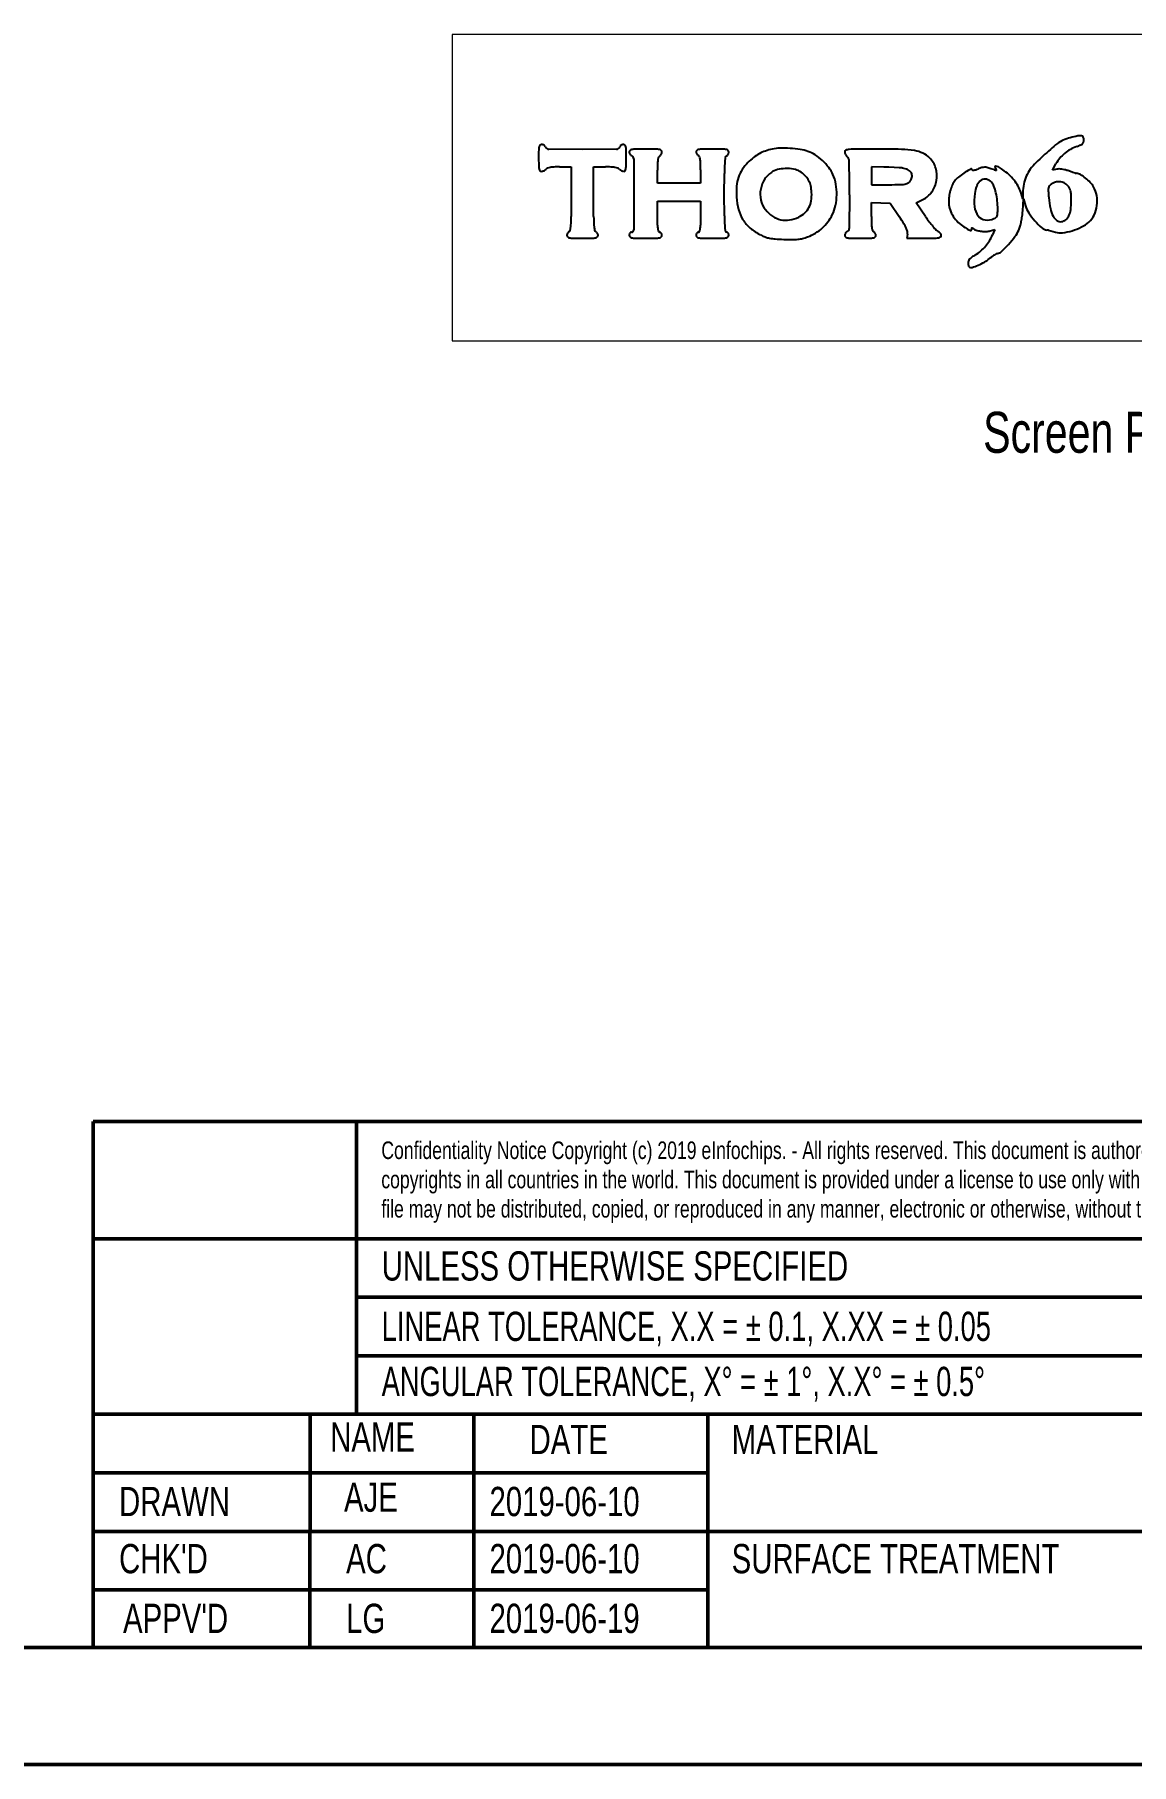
# Paper-space layout 'Flat Pattern 1_1' of a CAD drawing. Header units: millimetres. Extents: x 0 to 420, y 0 to 297.
# Drawn here: x 210.1 to 303.8, y 0.2 to 148 of the extents above; entities that cross this region are included whole.
import ezdxf

# ---------------------------------------------------------------- set-up
doc = ezdxf.new("R2010")
doc.units = ezdxf.units.MM
doc.styles.add('SLDTEXTSTYLE1', font='TXT', dxfattribs={"width": 0.75})
doc.styles.add('SLDTEXTSTYLE2', font='TXT', dxfattribs={"width": 0.698864})
doc.styles.add('SLDTEXTSTYLE3', font='TXT', dxfattribs={"width": 0.697674})

# ---------------------------------------------------------------- blocks, each defined once
blk = doc.blocks.new('SW_NOTE_2')
at = {"color": 0, "linetype": 'Continuous', "lineweight": 0, "char_height": 1.5, "attachment_point": 1, "style": 'SLDTEXTSTYLE1'}
for s, insert in [('Confidentiality Notice Copyright (c) 2019 eInfochips. - All rights reserved. This document is authored by eInfochips and is eInfochips intellectual property, including the', (0, 1.93)), ('copyrights in all countries in the world. This document is provided under a license to use only with all other rights, including ownership rights, being retained by eInfochips. This', (0, -0.57)), ('file may not be distributed, copied, or reproduced in any manner, electronic or otherwise, without the express written consent of eInfochips.', (0, -3.07))]:
    blk.add_mtext(s, dxfattribs=dict(at, insert=insert))

psp = doc.layouts.new('Flat Pattern 1_1')

# ---------------------------------------------------------------- linework, layer by layer
at = {"color": 7, "linetype": 'Continuous', "lineweight": 25}
for p, q in [((253.125, 137.443), (253.131, 136.768)), ((256.886, 138.181), (254.001, 138.195)), ((259.771, 138.195), (256.886, 138.181)), ((260.612, 137.443), (260.605, 138.121)), ((260.605, 136.823), (260.612, 137.443)), ((262.261, 138.204), (261.418, 138.198)), ((263.13, 138.199), (262.261, 138.204)), ((267.972, 138.204), (267.129, 138.198)), ((268.84, 138.199), (267.972, 138.204)), ((281.988, 138.204), (280.287, 138.199)), ((254.917, 136.682), (255.916, 136.682)), ((255.916, 136.682), (255.916, 133.949)), ((257.82, 133.949), (257.82, 136.682)), ((257.82, 136.682), (258.826, 136.682)), ((261.257, 137.362), (261.271, 134.333)), ((263.277, 135.286), (263.277, 136.414)), ((266.957, 136.432), (266.957, 135.286)), ((268.987, 134.32), (268.993, 136.111)), ((282.597, 136.672), (281.55, 136.682)), ((281.55, 136.682), (281.55, 135.159)), ((283.04, 136.662), (282.597, 136.672)), ((283.503, 136.64), (283.04, 136.662)), ((283.923, 136.611), (283.503, 136.64)), ((292.076, 136.426), (291.761, 136.525)), ((297.001, 136.401), (297.302, 136.938)), ((297.378, 136.484), (297.001, 136.401)), ((298.542, 136.282), (298.314, 136.362)), ((298.764, 136.211), (298.542, 136.282)), ((298.956, 136.155), (298.764, 136.211)), ((266.957, 135.286), (263.277, 135.286)), ((281.55, 135.159), (283.041, 135.161)), ((294.476, 133.953), (294.299, 134.524)), ((294.485, 134.47), (294.476, 133.953)), ((255.916, 133.949), (255.91, 132.443)), ((257.826, 132.443), (257.82, 133.949)), ((261.271, 134.333), (261.258, 131.298)), ((263.277, 132.431), (263.277, 133.763)), ((263.277, 133.763), (266.957, 133.763)), ((266.957, 133.763), (266.957, 132.431)), ((268.993, 132.507), (268.987, 134.32)), ((279.67, 134.309), (279.655, 131.43)), ((281.55, 132.433), (281.55, 133.648)), ((281.55, 133.648), (283.137, 133.573)), ((283.137, 133.573), (283.918, 132.431)), ((285.363, 133.616), (285.944, 133.897)), ((286.161, 132.452), (285.363, 133.616)), ((294.469, 132.938), (294.531, 133.953)), ((294.531, 133.953), (294.706, 133.353)), ((263.284, 131.715), (263.277, 132.431)), ((266.957, 132.431), (266.95, 131.715)), ((256.066, 130.597), (256.868, 130.59)), ((256.868, 130.59), (257.67, 130.597)), ((261.399, 130.596), (262.261, 130.59)), ((262.261, 130.59), (263.124, 130.596)), ((267.109, 130.596), (267.972, 130.59)), ((267.972, 130.59), (268.835, 130.596)), ((279.797, 130.597), (280.599, 130.59)), ((280.599, 130.59), (281.4, 130.597)), ((284.632, 130.939), (284.564, 130.59)), ((284.564, 130.59), (286.039, 130.59)), ((286.039, 130.59), (286.906, 130.597)), ((291.688, 131.221), (292.078, 131.333)), ((292.078, 131.333), (291.886, 130.873)), ((296.676, 131.264), (296.876, 131.22)), ((296.876, 131.22), (297.085, 131.167)), ((297.085, 131.167), (297.274, 131.112))]:
    psp.add_line(p, q, dxfattribs=at)
at = {"color": 7, "linetype": 'Continuous', "lineweight": 50}
for p, q in [((215.079, 55.121), (410.079, 55.121)), ((215.079, 55.121), (215.079, 10.121)), ((237.579, 55.121), (237.579, 30.125)), ((215.111, 45.121), (410.079, 45.121)), ((237.579, 40.121), (410.079, 40.121)), ((237.579, 35.121), (329.577, 35.121)), ((215.111, 30.121), (329.577, 30.144)), ((233.6, 30.125), (233.579, 10.215)), ((247.579, 30.137), (247.579, 10.215)), ((267.579, 30.146), (267.579, 10.215)), ((215.111, 25.121), (267.579, 25.121)), ((215.111, 20.121), (357.579, 20.121)), ((215.111, 15.121), (267.579, 15.121)), ((10.079, 10.215), (410.079, 10.215)), ((0.079, 0.215), (420.079, 0.215))]:
    psp.add_line(p, q, dxfattribs=at)
at = {"color": 7, "linetype": 'Continuous', "lineweight": 18, "flags": 128}
psp.add_lwpolyline([(371.737, 147.983), (245.737, 147.983), (245.737, 121.821), (372.487, 121.821), (372.487, 147.233), (372.487, 147.983), (371.737, 147.983)], dxfattribs=at)
at = {"color": 7, "linetype": 'Continuous', "lineweight": 25}
for centre, radius, start, end in [((298.961, 136.583), 2.59, 113.54124, 126.07738), ((299.673, 134.946), 4.375, 105.07584, 113.54096), ((301.837, 126.912), 12.695, 102.14891, 105.0748), ((299.349, 138.471), 0.871, 81.44023, 102.14987), ((299.446, 139.116), 0.219, 29.64404, 81.43873), ((299.234, 138.996), 0.463, 0.00011, 29.64323), ((298.96, 138.996), 0.737, 344.60945, 0.00026), ((292.638, 137.442), 39.513, 178.98661, 179.99909), ((254.472, 138.118), 1.341, 167.28108, 178.9868), ((253.377, 138.365), 0.218, 128.01891, 167.27441), ((253.382, 138.357), 0.228, 89.99681, 128.01855), ((253.382, 138.198), 0.388, 74.43496, 89.99927), ((253.371, 138.155), 0.432, 60.08431, 74.4404), ((253.396, 138.199), 0.381, 44.82253, 60.08544), ((253.517, 138.32), 0.21, 20.9936, 44.82783), ((254.004, 138.506), 0.311, 200.99414, 269.41972), ((259.768, 138.506), 0.311, 270.57932, 339.00682), ((260.265, 138.316), 0.221, 136.58499, 159.00733), ((260.372, 138.214), 0.368, 121.28247, 136.58453), ((260.389, 138.185), 0.403, 106.6331, 121.28618), ((260.372, 138.245), 0.34, 90.00139, 106.63686), ((260.372, 138.399), 0.187, 46.53591, 89.99807), ((260.326, 138.351), 0.253, 11.88014, 46.53132), ((259.099, 138.093), 1.507, 1.08159, 11.87854), ((261.036, 137.964), 0.171, 130.38877, 180.00133), ((261.205, 137.964), 0.34, 179.99857, 196.63371), ((261.266, 137.982), 0.403, 196.63573, 211.28513), ((261.237, 137.965), 0.369, 211.28656, 226.58044), ((261.137, 137.846), 0.326, 99.76356, 130.38851), ((261.135, 137.857), 0.221, 226.58325, 249.01222), ((260.944, 137.359), 0.313, 0.53308, 69.00599), ((261.449, 136.032), 2.167, 90.81518, 99.76643), ((263.104, 136.275), 1.924, 79.53765, 89.23929), ((264.162, 137.192), 0.857, 157.17283, 170.99908), ((263.527, 137.459), 0.168, 110.9912, 157.17772), ((263.404, 137.899), 0.272, 44.03489, 79.53429), ((263.392, 137.812), 0.21, 290.99756, 314.82386), ((263.271, 137.933), 0.381, 314.82253, 330.08544), ((263.453, 137.947), 0.204, 0.0026, 44.03335), ((263.227, 137.959), 0.432, 330.08431, 344.4404), ((263.27, 137.947), 0.388, 344.43945, 359.9978), ((266.747, 137.964), 0.171, 130.38989, 179.99818), ((266.916, 137.964), 0.34, 179.99701, 196.63849), ((266.976, 137.982), 0.402, 196.63139, 211.28663), ((266.947, 137.965), 0.369, 211.28543, 226.5841), ((266.847, 137.846), 0.326, 99.76356, 130.38851), ((266.846, 137.857), 0.221, 226.57999, 249.0135), ((266.706, 137.494), 0.168, 22.5565, 69.00668), ((267.16, 136.032), 2.167, 90.81527, 99.76642), ((266.053, 137.223), 0.875, 8.87554, 22.55366), ((268.815, 136.274), 1.924, 79.53785, 89.23909), ((275.657, 136.592), 6.646, 172.32054, 176.69474), ((269.238, 137.457), 0.17, 110.99561, 172.32001), ((269.115, 137.899), 0.272, 44.03489, 79.53429), ((269.102, 137.812), 0.21, 290.99887, 314.82055), ((268.982, 137.933), 0.381, 314.82116, 330.08932), ((269.164, 137.947), 0.204, 359.99961, 44.0344), ((268.938, 137.959), 0.432, 330.08431, 344.4404), ((268.98, 137.947), 0.387, 344.43343, 0.00382), ((274.789, 133.258), 5.364, 128.03491, 134.88352), ((273.736, 134.605), 3.654, 118.9043, 128.03558), ((273.674, 134.717), 3.526, 109.5894, 118.90225), ((274.047, 133.669), 4.638, 102.00592, 109.58981), ((273.792, 134.866), 3.414, 91.01427, 102.00607), ((273.918, 127.75), 10.531, 86.26719, 91.0143), ((273.916, 127.724), 10.558, 81.51155, 86.26781), ((274.934, 134.543), 3.663, 71.03658, 81.51061), ((275.23, 135.403), 2.754, 56.68044, 71.0362), ((274.151, 133.762), 4.717, 47.0866, 56.67983), ((279.412, 137.966), 0.146, 110.28099, 180.00041), ((279.652, 137.966), 0.385, 179.99705, 195.4649), ((279.927, 138.042), 0.672, 195.45597, 205.66176), ((279.936, 138.047), 0.681, 205.65747, 215.80295), ((279.761, 137.022), 1.152, 95.00146, 110.28465), ((279.726, 137.895), 0.422, 215.79622, 230.31487), ((279.109, 137.152), 0.543, 0.69361, 50.30899), ((280.334, 130.47), 7.73, 90.3509, 95.002), ((281.988, 52.588), 85.617, 88.58201, 90.00003), ((283.907, 130.085), 8.096, 80.57857, 88.58212), ((284.774, 135.313), 2.796, 65.06796, 80.57936), ((285.116, 136.048), 1.986, 45.02159, 65.06744), ((285.041, 135.974), 2.091, 16.7256, 45.02108), ((371.227, 57.464), 109.771, 132.66714, 133.53409), ((301.443, 133.175), 6.806, 126.07748, 132.66677), ((300.172, 135.29), 3.313, 129.75508, 140.01304), ((300.221, 135.23), 3.39, 119.61623, 129.75486), ((300.267, 135.15), 3.482, 109.68013, 119.61658), ((297.25, 143.585), 5.476, 289.68053, 293.43254), ((299.201, 139.084), 0.57, 293.43269, 313.22558), ((299.397, 138.875), 0.284, 313.22176, 344.6104), ((254.659, 136.797), 1.528, 181.09176, 191.78265), ((253.415, 136.537), 0.258, 191.78593, 225.88766), ((253.363, 136.484), 0.183, 225.89716, 269.99523), ((253.363, 136.687), 0.386, 269.99854, 285.46036), ((253.287, 136.962), 0.672, 285.45857, 295.66419), ((253.282, 136.972), 0.682, 295.6601, 305.79532), ((253.434, 136.761), 0.423, 305.80548, 320.3119), ((253.99, 136.3), 0.299, 110.02365, 140.31105), ((254.304, 135.438), 1.217, 99.33831, 110.02599), ((254.538, 134.015), 2.659, 92.28099, 99.33798), ((254.917, 124.49), 12.192, 90.00055, 92.27986), ((258.826, 125.126), 11.556, 87.61059, 90.00145), ((259.187, 133.76), 2.915, 80.95885, 87.61394), ((259.418, 135.209), 1.447, 71.39021, 80.95978), ((259.761, 136.23), 0.37, 45.00137, 71.38542), ((260.464, 136.932), 0.623, 224.99397, 235.47443), ((260.577, 137.097), 0.823, 235.46448, 243.97339), ((260.543, 137.027), 0.746, 243.96181, 252.78577), ((260.412, 136.605), 0.304, 252.78149, 269.9991), ((260.412, 136.421), 0.12, 269.99709, 327.8803), ((260.144, 136.59), 0.437, 327.87416, 350.09711), ((258.541, 136.869), 2.064, 350.09599, 358.70011), ((283.811, 136.414), 20.534, 178.3879, 180.00033), ((265.884, 136.919), 2.6, 170.9969, 178.38905), ((264.282, 136.946), 2.668, 1.57558, 8.87481), ((245.595, 136.432), 21.361, 359.99943, 1.57651), ((286.077, 135.99), 17.084, 176.69436, 179.59474), ((272.777, 134.95), 2.721, 146.56487, 161.77119), ((273.735, 134.317), 3.87, 134.88405, 146.56377), ((274.105, 134.542), 1.997, 119.84173, 145.98975), ((274.003, 134.72), 1.792, 100.66778, 119.84208), ((274.302, 133.131), 3.408, 88.81973, 100.67015), ((274.305, 133.264), 3.276, 76.80666, 88.82045), ((274.749, 135.158), 1.33, 53.25385, 76.80756), ((273.588, 133.602), 3.272, 43.72291, 53.25576), ((274.102, 133.71), 4.789, 37.55046, 47.08654), ((275.488, 134.775), 3.041, 24.14922, 37.5498), ((275.1, 134.601), 3.466, 10.13979, 24.14884), ((44.007, 134.309), 235.663, 360, 0.69269), ((283.57, 132.336), 4.29, 81.40511, 85.2894), ((283.968, 134.964), 1.632, 65.76302, 81.4055), ((284.336, 135.781), 0.735, 37.37084, 65.76478), ((284.516, 135.919), 0.508, 1.77781, 37.37039), ((284.793, 135.899), 2.35, 350.80518, 16.72567), ((292.918, 130.996), 6.213, 122.62616, 128.04651), ((294.258, 128.903), 8.698, 119.04855, 122.62551), ((290.072, 136.439), 0.0781, 18.42819, 119.05446), ((290.216, 136.486), 0.0728, 198.43919, 256.11884), ((290.271, 136.711), 0.305, 256.12238, 276.09085), ((290.216, 137.229), 0.825, 276.08611, 287.49035), ((289.43, 139.723), 3.44, 287.49581, 291.44449), ((291.901, 133.431), 3.32, 106.04295, 111.44519), ((291.2, 135.871), 0.781, 90.22088, 106.04807), ((291.2, 135.757), 0.895, 75.7633, 90.22323), ((290.162, 131.667), 5.115, 71.77976, 75.76009), ((292.217, 136.89), 0.485, 253.05479, 268.15258), ((292.153, 136.699), 0.053, 82.9283, 196.02966), ((292.561, 136.816), 0.477, 196.03223, 219.68876), ((292.083, 136.135), 0.621, 60.12651, 82.92856), ((292.061, 136.402), 0.172, 12.07586, 39.69509), ((292.203, 136.432), 0.0272, 268.15538, 12.08503), ((289.712, 132.008), 5.381, 55.46974, 60.12706), ((289.977, 132.393), 4.913, 47.58774, 55.47148), ((290.455, 132.915), 4.206, 38.7281, 47.58688), ((297.616, 134.628), 3.109, 143.45872, 156.25362), ((298.623, 133.882), 4.363, 133.53353, 143.45934), ((300.029, 135.41), 3.126, 140.01373, 150.72925), ((297.567, 135.625), 0.879, 89.75726, 102.39088), ((297.562, 134.622), 1.882, 82.60528, 89.7557), ((297.516, 134.265), 2.242, 75.98127, 82.60331), ((297.451, 134.006), 2.509, 69.89362, 75.98047), ((299.155, 136.881), 0.752, 254.62138, 262.92485), ((298.949, 135.223), 0.918, 60.06639, 82.92191), ((297.657, 132.979), 3.508, 51.6316, 60.06722), ((277.145, 134.488), 7.127, 175.53334, 183.14312), ((273.257, 134.792), 3.227, 161.77201, 175.53267), ((274.385, 134.354), 2.335, 169.25906, 192.51863), ((274.384, 134.354), 2.333, 145.99039, 169.25939), ((274.804, 134.765), 1.59, 27.3654, 43.72419), ((274.728, 134.726), 1.675, 11.51548, 27.36555), ((272.544, 134.281), 3.903, 3.09408, 11.51578), ((273.054, 134.308), 3.393, 351.14463, 3.09425), ((273.817, 134.372), 4.769, 359.11091, 10.13989), ((282.98, 181.767), 46.606, 270.07496, 271.33478), ((284.017, 137.279), 2.106, 271.33583, 283.27729), ((284.367, 135.794), 0.581, 283.27522, 311.64337), ((284.162, 136.025), 0.889, 311.64358, 332.26027), ((284.372, 135.915), 0.652, 332.26337, 1.77779), ((285.06, 135.723), 2.028, 295.83133, 324.72987), ((284.817, 135.895), 2.326, 324.73055, 350.80504), ((291.78, 133.655), 3.632, 162.03485, 170.32907), ((291.399, 133.778), 3.231, 153.32981, 162.03462), ((289.868, 134.547), 1.518, 138.0139, 153.33078), ((290.784, 133.723), 2.75, 128.04645, 138.01371), ((293.141, 134.016), 2.797, 156.95694, 172.16895), ((291.488, 134.719), 1.001, 124.22929, 156.95749), ((291.238, 135.088), 0.556, 76.8317, 124.23134), ((291.164, 134.772), 0.88, 43.21109, 76.8346), ((291.062, 134.676), 1.02, 20.61646, 43.21256), ((287.911, 133.49), 4.387, 12.97029, 20.61715), ((286.712, 133.214), 5.617, 5.94109, 12.97076), ((290.837, 133.222), 3.716, 29.30358, 38.7284), ((291.744, 133.731), 2.676, 17.24981, 29.3037), ((298.825, 134.395), 4.341, 169.05814, 179.01887), ((297.612, 134.63), 3.105, 156.25367, 169.05803), ((297.682, 134.693), 1.028, 169.09029, 183.2374), ((317.314, 135.804), 20.691, 183.23725, 184.83191), ((297.025, 134.82), 0.359, 140.08236, 169.09158), ((297.411, 134.497), 0.862, 125.00801, 140.08285), ((297.587, 134.246), 1.168, 105.7977, 125.0078), ((297.558, 134.349), 1.062, 85.16315, 105.7983), ((297.561, 134.384), 1.026, 64.13001, 85.16413), ((297.557, 134.377), 1.034, 43.21778, 64.12944), ((297.363, 134.195), 1.3, 31.11291, 43.21819), ((297.822, 134.472), 0.764, 13.09223, 31.11389), ((296.971, 134.274), 1.638, 2.09907, 13.09429), ((297.506, 132.788), 3.752, 43.24646, 51.6341), ((298.697, 133.908), 2.116, 30.3721, 43.24802), ((298.624, 133.865), 2.201, 9.50552, 30.37179), ((275.251, 134.384), 5.23, 183.14297, 195.00927), ((273.19, 133.831), 3.096, 195.00885, 212.58311), ((274.06, 134.281), 2.002, 192.51814, 218.62167), ((274.655, 134.757), 2.763, 218.62093, 235.79557), ((274.758, 133.984), 1.65, 311.99115, 332.15548), ((274.601, 134.067), 1.827, 332.15684, 351.14457), ((275.138, 134.095), 3.42, 333.92953, 348.0701), ((273.829, 134.371), 4.758, 348.07008, 359.11154), ((291.356, 133.727), 3.202, 170.32937, 179.44568), ((290.477, 133.736), 2.323, 179.44594, 194.59552), ((290.602, 133.768), 2.451, 194.59595, 209.14535), ((294.856, 133.781), 4.528, 172.1691, 186.37412), ((291.923, 133.453), 1.577, 186.37431, 217.56589), ((285.307, 133.068), 7.029, 359.99983, 5.94113), ((285.698, 133.068), 6.639, 356.73389, 0.0001), ((296.742, 133.947), 2.121, 196.26923, 213.87335), ((304.782, 134.744), 8.114, 184.83183, 191.56932), ((299.159, 133.593), 2.375, 191.56922, 208.38882), ((296.759, 133.272), 1.827, 335.13849, 352.44863), ((293.061, 133.763), 5.558, 352.44805, 0.00006), ((283.025, 133.763), 15.593, 359.99982, 2.09944), ((298.073, 133.739), 2.76, 334.98927, 352.42593), ((297.96, 133.754), 2.874, 352.42612, 9.50555), ((251.411, 132.006), 4.481, 350.58484, 356.11854), ((243.374, 132.552), 12.536, 356.11834, 359.50592), ((270.362, 132.552), 12.536, 180.49408, 183.88166), ((262.327, 132.006), 4.482, 183.88183, 189.41406), ((266.256, 131.772), 2.973, 181.10915, 188.13058), ((263.977, 131.772), 2.973, 351.86942, 358.89085), ((285.048, 132.614), 16.055, 180.38027, 183.38058), ((274.632, 131.998), 5.621, 183.3804, 188.24883), ((273.15, 133.806), 3.049, 212.58299, 230.31422), ((274.243, 134.151), 2.03, 235.79582, 257.43003), ((274.239, 134.131), 2.01, 257.43075, 279.19237), ((274.133, 134.783), 2.67, 279.19431, 296.78113), ((274.254, 134.544), 2.403, 296.78119, 311.99148), ((274.922, 134.17), 3.644, 311.82962, 323.04126), ((274.805, 134.258), 3.79, 323.04255, 333.92921), ((306.422, 132.433), 24.872, 179.99984, 181.44643), ((284.502, 131.879), 2.945, 181.44618, 188.40299), ((263.719, 118.605), 24.478, 32.69486, 34.39039), ((281.367, 129.932), 3.507, 25.58182, 32.69492), ((297.288, 140.075), 13.488, 214.41335, 216.79026), ((294.238, 137.794), 9.679, 216.78868, 219.83667), ((294.145, 137.716), 9.558, 219.83434, 222.39642), ((290.718, 133.833), 2.585, 209.14539, 223.28825), ((290.951, 134.053), 2.905, 223.28763, 236.24461), ((295.168, 140.362), 10.494, 236.24585, 238.93072), ((291.382, 133.037), 0.895, 217.56748, 262.05459), ((291.447, 133.503), 1.366, 262.05668, 294.4946), ((291.665, 133.026), 0.841, 294.49427, 308.50597), ((291.997, 132.608), 0.307, 308.50682, 338.18237), ((291.705, 132.725), 0.622, 338.18589, 356.73459), ((291.434, 132.449), 2.936, 336.49341, 343.56734), ((289.51, 133.016), 4.942, 343.56633, 348.35573), ((288.63, 133.198), 5.841, 348.35592, 352.78117), ((287.206, 133.378), 7.277, 352.78078, 356.53374), ((300.487, 136.462), 6.632, 213.87405, 221.40059), ((300.647, 136.603), 6.846, 221.4011, 228.38119), ((297.975, 132.953), 1.029, 208.3882, 235.93429), ((297.721, 132.578), 0.576, 235.9339, 278.43196), ((297.701, 132.713), 0.712, 278.42831, 310.1123), ((297.531, 132.915), 0.976, 310.11104, 335.13814), ((297.152, 136.325), 5.319, 286.74641, 296.21281), ((298.246, 134.103), 2.841, 296.21132, 311.34573), ((298.909, 133.349), 1.838, 311.34486, 334.9897), ((255.876, 130.831), 0.34, 163.36314, 179.99814), ((255.71, 130.831), 0.174, 180.00272, 228.16535), ((255.936, 130.813), 0.402, 148.71337, 163.36861), ((255.907, 130.83), 0.369, 133.41956, 148.71344), ((255.798, 130.929), 0.306, 228.15937, 259.78281), ((255.805, 130.937), 0.221, 110.99756, 133.41328), ((255.666, 131.301), 0.168, 290.99276, 350.58665), ((256.097, 132.588), 1.991, 259.78158, 269.12982), ((257.64, 132.588), 1.991, 270.87027, 280.21823), ((258.07, 131.301), 0.168, 189.41301, 249.00907), ((257.939, 130.929), 0.306, 280.21884, 311.83898), ((257.931, 130.937), 0.221, 46.58346, 69.00372), ((257.83, 130.83), 0.369, 31.28543, 46.5841), ((258.027, 130.831), 0.174, 311.83352, 0.00046), ((257.801, 130.813), 0.402, 16.63139, 31.28663), ((257.861, 130.831), 0.34, 0.00342, 16.63208), ((261.208, 130.844), 0.343, 163.45617, 179.99865), ((261.061, 130.844), 0.196, 179.99908, 225.26452), ((261.13, 130.868), 0.261, 143.13078, 163.45881), ((261.084, 130.902), 0.204, 119.80645, 143.12517), ((261.122, 130.906), 0.282, 225.2646, 259.69401), ((261.056, 130.951), 0.147, 90.00484, 119.79416), ((261.056, 131.3), 0.202, 269.99986, 359.49796), ((261.425, 132.572), 1.976, 259.69644, 269.22759), ((263.098, 132.572), 1.975, 270.77222, 280.30375), ((263.997, 131.45), 0.691, 188.12868, 204.72463), ((263.467, 131.206), 0.108, 204.72318, 270.00116), ((263.401, 130.906), 0.282, 280.30599, 314.7354), ((263.467, 130.951), 0.147, 60.20584, 89.99407), ((263.439, 130.902), 0.204, 36.87483, 60.19355), ((263.462, 130.844), 0.196, 314.73277, 0.00167), ((263.393, 130.868), 0.261, 16.54597, 36.86755), ((263.314, 130.844), 0.343, 0.00135, 16.54383), ((266.919, 130.844), 0.343, 163.45617, 179.99865), ((266.772, 130.844), 0.196, 179.99908, 225.26452), ((266.84, 130.868), 0.261, 143.13245, 163.45403), ((266.795, 130.902), 0.204, 119.80645, 143.12517), ((266.833, 130.906), 0.282, 225.26633, 259.69228), ((266.766, 130.951), 0.147, 90.00593, 119.79416), ((266.766, 131.206), 0.108, 269.99884, 335.27682), ((267.136, 132.572), 1.976, 259.69643, 269.22769), ((266.237, 131.45), 0.691, 335.27537, 351.87132), ((268.808, 132.572), 1.976, 270.77241, 280.30356), ((269.178, 131.208), 0.11, 188.25029, 269.99668), ((269.111, 130.906), 0.282, 280.30599, 314.7354), ((269.178, 130.951), 0.147, 60.20584, 89.99516), ((269.149, 130.902), 0.204, 36.87579, 60.19001), ((269.172, 130.844), 0.196, 314.73548, 0.00092), ((269.104, 130.868), 0.261, 16.54597, 36.86755), ((269.025, 130.844), 0.343, 0.00135, 16.54383), ((274.37, 135.276), 4.959, 230.31423, 242.63142), ((273.758, 134.093), 3.627, 242.62953, 249.46503), ((273.294, 132.855), 2.306, 249.46228, 259.06046), ((273.597, 134.418), 3.898, 259.05614, 265.96868), ((274.904, 152.947), 22.472, 265.9663, 267.85684), ((274.927, 153.594), 23.12, 267.85772, 269.69212), ((274.826, 134.783), 4.309, 269.69292, 276.05862), ((275, 133.149), 2.665, 276.05882, 284.64814), ((274.579, 134.76), 4.33, 284.65022, 290.62156), ((274.625, 134.638), 4.2, 290.62139, 300.75377), ((274.865, 134.234), 3.73, 300.75433, 311.82907), ((279.606, 130.831), 0.34, 163.36151, 180.00299), ((279.44, 130.831), 0.174, 180.00029, 228.16367), ((279.666, 130.813), 0.402, 148.71337, 163.36861), ((279.637, 130.83), 0.369, 133.41956, 148.71344), ((279.528, 130.929), 0.306, 228.1625, 259.78052), ((279.536, 130.937), 0.221, 110.99756, 133.41328), ((279.345, 131.434), 0.31, 290.99248, 359.42145), ((279.827, 132.588), 1.991, 259.78177, 269.12973), ((281.37, 132.588), 1.991, 270.87032, 280.21823), ((282.529, 131.588), 0.951, 188.40226, 201.53267), ((281.8, 131.3), 0.167, 201.53208, 249.0088), ((281.669, 130.929), 0.306, 280.21916, 311.83824), ((281.661, 130.937), 0.221, 46.58509, 69.00308), ((281.56, 130.83), 0.369, 31.286, 46.58227), ((281.757, 130.831), 0.174, 311.83493, 0.00008), ((281.531, 130.813), 0.403, 16.63356, 31.28588), ((281.591, 130.831), 0.34, 0.001, 16.6329), ((283.303, 130.859), 1.36, 13.23659, 25.5819), ((284.091, 131.045), 0.551, 348.98788, 13.23751), ((286.867, 133.306), 2.71, 270.81322, 278.62508), ((287.424, 131.579), 0.457, 222.39743, 245.75061), ((287.027, 130.699), 0.509, 51.72701, 65.75829), ((287.207, 131.065), 0.443, 278.61962, 303.18892), ((287, 130.664), 0.554, 38.55752, 51.72755), ((287.061, 130.713), 0.476, 24.39903, 38.55529), ((287.371, 130.814), 0.143, 303.18489, 0.00342), ((287.285, 130.814), 0.23, 359.9992, 24.40278), ((290.499, 132.614), 1.448, 238.93331, 250.51027), ((290.042, 131.322), 0.0774, 250.49853, 321.59501), ((290.101, 131.425), 0.0175, 96.74897, 195.69916), ((290.293, 131.479), 0.218, 195.70257, 211.71515), ((290.11, 131.344), 0.0986, 66.18535, 96.74946), ((290.041, 131.323), 0.0789, 321.58595, 31.71742), ((289.305, 129.521), 2.092, 62.86703, 66.18388), ((291.049, 132.924), 1.732, 242.86035, 254.63864), ((291.256, 133.676), 2.512, 254.64148, 263.55382), ((291.248, 133.603), 2.439, 263.55445, 272.57767), ((288.561, 132.25), 3.598, 319.34516, 328.40517), ((291.293, 132.6), 1.435, 272.58036, 286.00218), ((288.496, 132.29), 3.675, 328.40553, 337.32364), ((284.442, 138.03), 11.881, 313.70965, 317.82531), ((285.991, 136.627), 9.791, 317.826, 322.98351), ((291.666, 132.348), 2.684, 322.98477, 336.49439), ((296.633, 132.085), 0.802, 228.38155, 262.19488), ((296.213, 129.021), 2.291, 78.33775, 82.19599), ((297.694, 132.459), 1.411, 252.69675, 277.18646), ((297.246, 136.013), 4.992, 277.18641, 286.74758), ((290.16, 128.485), 0.361, 154.28728, 179.99991), ((290.414, 128.363), 0.643, 137.58876, 154.2889), ((290.864, 127.952), 1.253, 126.18187, 137.59071), ((292.855, 125.231), 4.624, 121.86518, 126.18343), ((288.332, 132.506), 3.942, 301.8669, 310.35718), ((288.519, 132.286), 3.653, 310.35683, 319.34642), ((289.766, 131.115), 2.941, 299.2707, 309.49714), ((294.53, 125.335), 4.549, 126.27809, 129.49753), ((294.016, 126.035), 3.68, 122.50092, 126.27612), ((293.799, 126.375), 3.277, 118.94272, 122.50454), ((292.358, 128.981), 0.299, 98.34927, 118.94882), ((292.225, 129.889), 0.618, 278.34863, 313.71023), ((290.629, 128.485), 0.83, 179.99828, 188.05579), ((290.504, 128.467), 0.704, 188.05308, 197.16965), ((290.35, 128.42), 0.543, 197.17073, 207.15987), ((289.972, 128.226), 0.117, 207.16228, 238.28193), ((290.058, 128.365), 0.282, 238.28121, 287.20494), ((288.416, 133.667), 5.832, 287.20501, 292.61532), ((288.65, 133.105), 5.223, 292.61622, 299.26911)]:
    psp.add_arc(centre, radius, start, end, dxfattribs=at)

# ---------------------------------------------------------------- block references
at = {"color": 7, "linetype": 'Continuous', "lineweight": 0}
psp.add_blockref('SW_NOTE_2', (239.69, 51.5), dxfattribs=at)

# ---------------------------------------------------------------- texts
for s, insert, char_height, attachment_point, style in [('Screen Print Logo in White.', (312.457, 115.76), 3.5, 2, 'SLDTEXTSTYLE1'), ('UNLESS OTHERWISE SPECIFIED', (239.722, 44.049), 2.5, 1, 'SLDTEXTSTYLE1'), ('LINEAR TOLERANCE, X.X = ± 0.1, X.XX = ± 0.05', (239.722, 38.889), 2.5, 1, 'SLDTEXTSTYLE2'), ('ANGULAR TOLERANCE, X° = ± 1°, X.X° = ± 0.5°', (239.722, 34.178), 2.5, 1, 'SLDTEXTSTYLE3'), ('NAME', (235.322, 29.433), 2.5, 1, 'SLDTEXTSTYLE1'), ('DATE', (252.354, 29.221), 2.5, 1, 'SLDTEXTSTYLE1'), ('MATERIAL', (269.613, 29.221), 2.5, 1, 'SLDTEXTSTYLE1'), ('DRAWN', (217.293, 23.923), 2.5, 1, 'SLDTEXTSTYLE1'), ('AJE', (236.507, 24.296), 2.5, 1, 'SLDTEXTSTYLE1'), ('2019-06-10', (248.93, 23.923), 2.5, 1, 'SLDTEXTSTYLE1'), ("CHK'D", (217.293, 19.044), 2.5, 1, 'SLDTEXTSTYLE1'), ('AC', (236.685, 19.044), 2.5, 1, 'SLDTEXTSTYLE1'), ('2019-06-10', (248.93, 19.044), 2.5, 1, 'SLDTEXTSTYLE1'), ('SURFACE TREATMENT', (269.613, 19.044), 2.5, 1, 'SLDTEXTSTYLE1'), ("APPV'D", (217.632, 13.941), 2.5, 1, 'SLDTEXTSTYLE1'), ('LG', (236.685, 13.941), 2.5, 1, 'SLDTEXTSTYLE1'), ('2019-06-19', (248.93, 13.941), 2.5, 1, 'SLDTEXTSTYLE1')]:
    psp.add_mtext(s, dxfattribs=dict(at, insert=insert, char_height=char_height, attachment_point=attachment_point, style=style))

doc.saveas('drawing.dxf')
